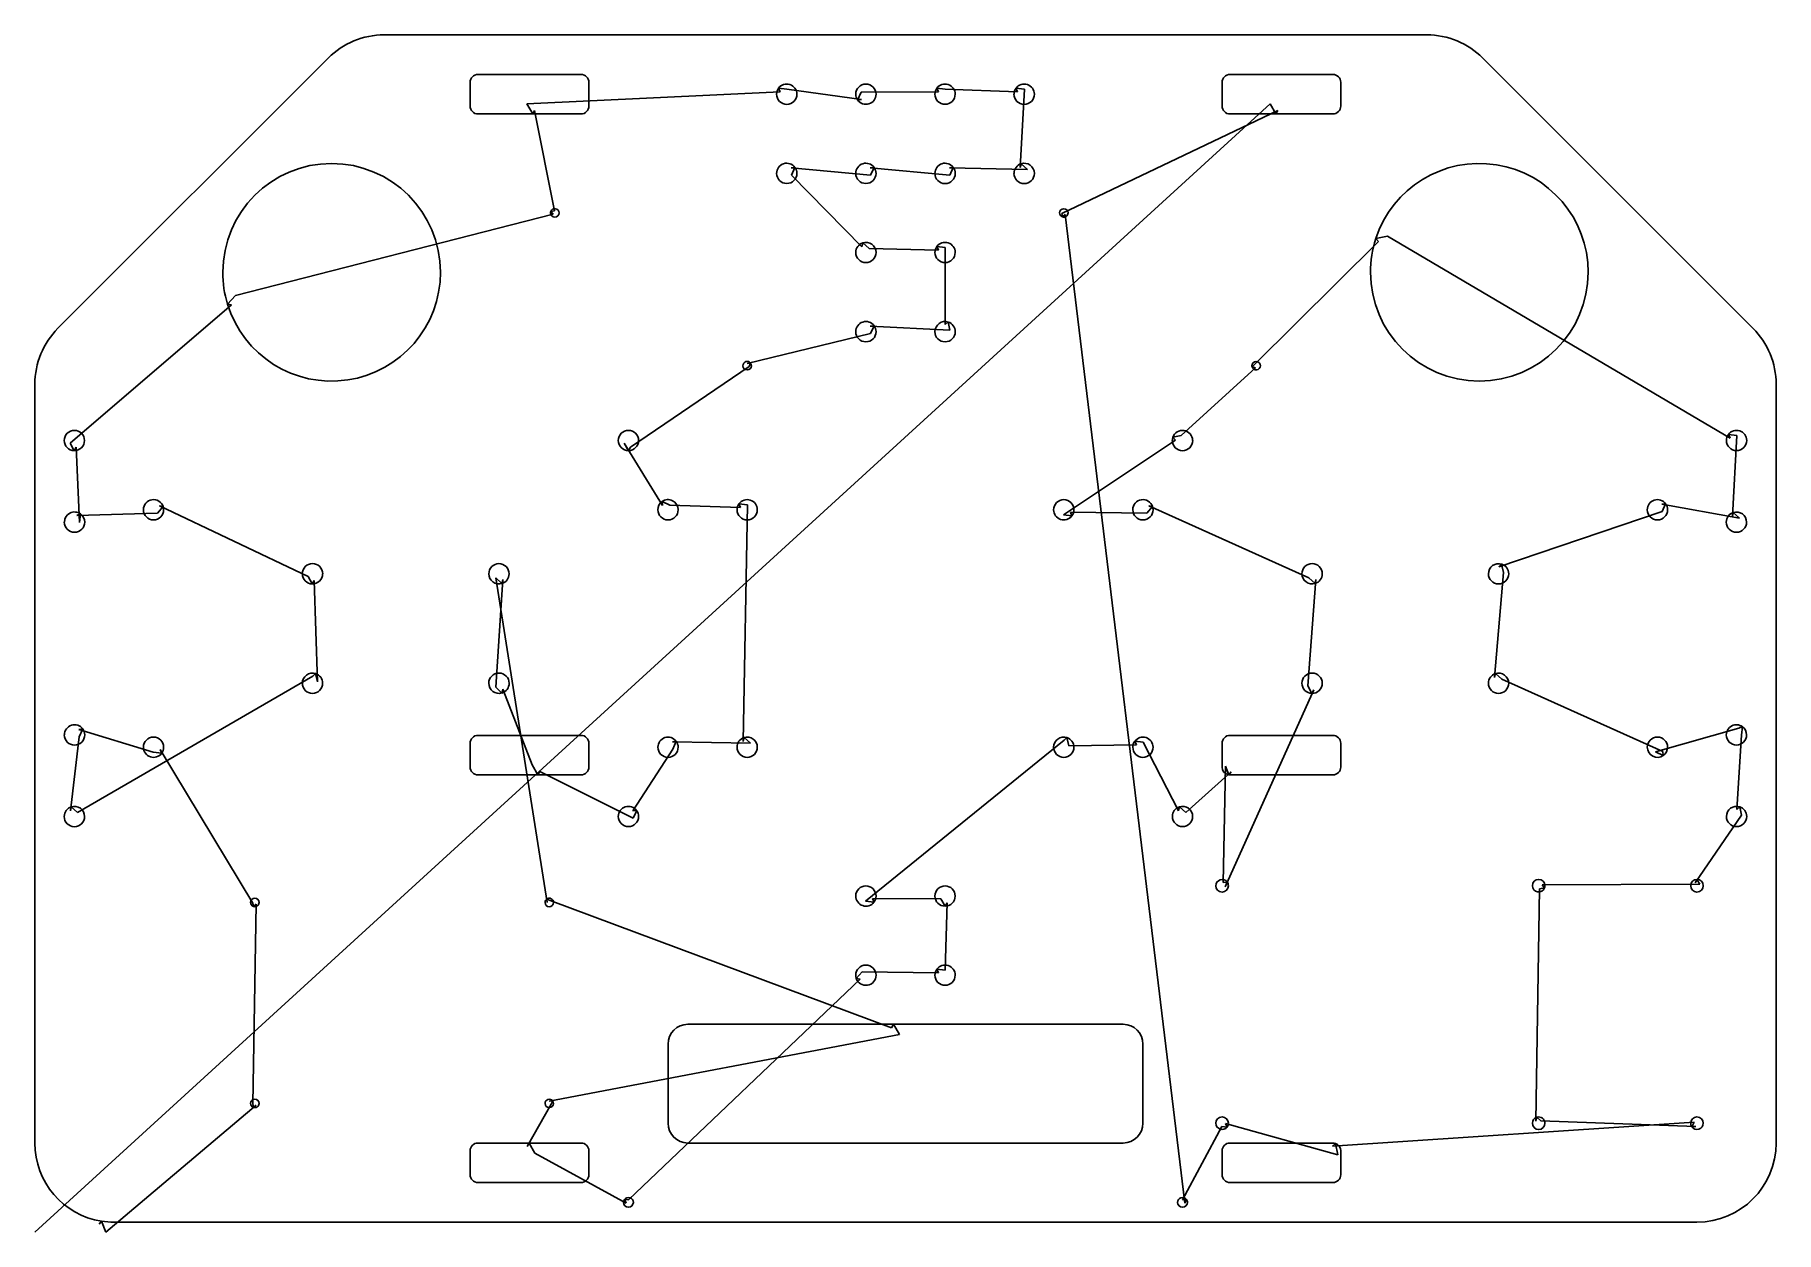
# Model space of a CAD drawing. Extents: x 1 to 23, y 0.9 to 16.
import ezdxf

# ---------------------------------------------------------------- set-up
doc = ezdxf.new("R2010")
doc.units = 0
doc.layers.get('0').update_dxf_attribs({"linetype": 'CONTINUOUS'})
for name, color, linetype in [('2', 7, 'CONTINUOUS'), ('3', 7, 'CONTINUOUS'), ('9', 7, 'CONTINUOUS')]:
    doc.layers.add(name, color=color, linetype=linetype)

msp = doc.modelspace()

# ---------------------------------------------------------------- linework, layer by layer
at = {"color": 0, "linetype": 'CONTINUOUS'}
for p, q in [((10.464, 15.313), (7.263, 15.161)), ((11.492, 15.214), (10.55, 15.347)), ((12.464, 15.313), (11.488, 15.307)), ((13.464, 15.313), (12.55, 15.347)), ((13.497, 14.356), (13.55, 15.347)), ((1.047, 0.907), (16.653, 15.161)), ((7.362, 15.076), (7.611, 13.809)), ((16.752, 15.076), (14.021, 13.776)), ((10.602, 14.353), (11.607, 14.26)), ((11.602, 14.353), (12.607, 14.26)), ((12.602, 14.353), (13.588, 14.333)), ((11.497, 13.356), (10.607, 14.26)), ((7.597, 13.766), (3.584, 12.739)), ((14.064, 13.762), (15.576, 1.272)), ((18.023, 13.421), (16.457, 11.87)), ((22.464, 10.938), (18.135, 13.489)), ((12.464, 13.313), (11.588, 13.333)), ((12.55, 12.372), (12.55, 13.347)), ((3.531, 12.62), (1.492, 10.875)), ((11.602, 12.353), (12.609, 12.3)), ((10.046, 11.88), (11.607, 12.26)), ((8.572, 10.822), (10.072, 11.843)), ((16.47, 11.827), (15.531, 10.97)), ((1.571, 10.822), (1.613, 9.873)), ((8.977, 10.087), (8.493, 10.873)), ((15.458, 10.911), (14.043, 9.969)), ((22.495, 9.95), (22.55, 10.972)), ((1.579, 9.96), (2.597, 9.992)), ((2.621, 10.083), (4.5, 9.191)), ((9.964, 10.063), (9.071, 10.093)), ((9.997, 7.106), (10.05, 10.097)), ((14.13, 10.001), (15.097, 9.992)), ((15.121, 10.083), (17.143, 9.175)), ((19.543, 9.313), (21.607, 10.01)), ((21.602, 10.103), (22.586, 9.927)), ((19.49, 7.915), (19.602, 9.241)), ((4.578, 9.139), (4.617, 7.858)), ((7.521, 5.07), (6.87, 9.175)), ((6.96, 9.15), (6.87, 7.792)), ((17.233, 9.15), (17.129, 7.808)), ((4.558, 7.93), (1.588, 6.208)), ((6.96, 7.767), (7.329, 6.811)), ((17.207, 7.756), (16.084, 5.268)), ((21.617, 6.977), (19.58, 7.892)), ((22.575, 7.273), (21.522, 6.974)), ((1.497, 6.231), (1.609, 7.166)), ((1.604, 7.259), (2.544, 6.969)), ((9.102, 7.103), (10.088, 7.083)), ((14.05, 7.122), (11.543, 5.089)), ((14.964, 7.063), (14.109, 7.05)), ((15.497, 6.231), (15.05, 7.097)), ((22.55, 6.247), (22.609, 7.185)), ((2.631, 7.003), (3.801, 5.065)), ((8.602, 6.228), (9.107, 7.01)), ((7.428, 6.726), (8.607, 6.135)), ((16.163, 6.723), (15.588, 6.208)), ((16.062, 5.324), (16.09, 6.793)), ((22.022, 5.319), (22.609, 6.175)), ((20.09, 5.295), (22.081, 5.304)), ((11.872, 3.49), (7.557, 5.097)), ((11.63, 5.121), (12.493, 5.118)), ((12.572, 5.067), (12.55, 4.217)), ((20.012, 2.31), (20.056, 5.244)), ((3.844, 5.051), (3.801, 2.526)), ((12.464, 4.183), (11.498, 4.194)), ((11.474, 4.103), (8.549, 1.314)), ((7.546, 2.56), (11.972, 3.404)), ((3.844, 2.512), (1.944, 0.907)), ((7.267, 1.99), (7.572, 2.523)), ((15.548, 1.314), (16.045, 2.243)), ((16.091, 2.281), (17.509, 1.883)), ((17.441, 1.995), (22.01, 2.298)), ((22.032, 2.242), (20.072, 2.314)), ((8.517, 1.274), (7.366, 1.904))]:
    msp.add_line(p, q, dxfattribs=at)
at = {"layer": '2', "color": 2, "linetype": 'CONTINUOUS'}
for p, q in [((5.461, 16.033), (18.633, 16.033)), ((1.34, 12.326), (4.754, 15.74)), ((19.34, 15.74), (22.754, 12.326)), ((6.547, 15.433), (6.547, 15.133)), ((7.947, 15.533), (6.647, 15.533)), ((8.047, 15.133), (8.047, 15.433)), ((16.047, 15.433), (16.047, 15.133)), ((17.447, 15.533), (16.147, 15.533)), ((17.547, 15.133), (17.547, 15.433)), ((6.647, 15.033), (7.337, 15.033)), ((7.337, 15.033), (7.947, 15.033)), ((16.147, 15.033), (16.727, 15.033)), ((16.727, 15.033), (17.447, 15.033)), ((1.047, 2.033), (1.047, 11.619)), ((23.047, 11.619), (23.047, 2.033)), ((6.547, 7.083), (6.547, 6.783)), ((7.947, 7.183), (6.647, 7.183)), ((8.047, 6.783), (8.047, 7.083)), ((16.047, 7.083), (16.047, 6.783)), ((17.447, 7.183), (16.147, 7.183)), ((17.547, 6.783), (17.547, 7.083)), ((6.647, 6.683), (7.403, 6.683)), ((7.403, 6.683), (7.947, 6.683)), ((16.147, 6.683), (17.447, 6.683)), ((9.297, 3.533), (11.897, 3.533)), ((11.897, 3.533), (14.797, 3.533)), ((9.047, 2.283), (9.047, 3.283)), ((15.047, 3.283), (15.047, 2.283)), ((7.292, 2.033), (6.647, 2.033)), ((7.947, 2.033), (7.292, 2.033)), ((14.797, 2.033), (9.297, 2.033)), ((17.447, 2.033), (16.147, 2.033)), ((6.547, 1.933), (6.547, 1.633)), ((8.047, 1.633), (8.047, 1.933)), ((16.047, 1.933), (16.047, 1.633)), ((17.547, 1.633), (17.547, 1.933)), ((6.647, 1.533), (7.947, 1.533)), ((16.147, 1.533), (17.447, 1.533)), ((22.047, 1.033), (2.047, 1.033))]:
    msp.add_line(p, q, dxfattribs=at)
for centre, radius, start, end in [((5.461, 15.033), 1, 90, 135), ((18.633, 15.033), 1, 45, 90), ((6.647, 15.433), 0.1, 90, 180), ((7.947, 15.433), 0.1, 0, 90), ((16.147, 15.433), 0.1, 90, 180), ((17.447, 15.433), 0.1, 0, 90), ((6.647, 15.133), 0.1, 180, 270), ((7.947, 15.133), 0.1, 270, 0), ((16.147, 15.133), 0.1, 180, 270), ((17.447, 15.133), 0.1, 270, 0), ((4.797, 13.033), 1.375, 0, 180), ((19.297, 13.033), 1.375, 0, 162), ((19.297, 13.033), 1.375, 162, 180), ((4.797, 13.033), 1.375, 180, 197), ((4.797, 13.033), 1.375, 197, 0), ((19.297, 13.033), 1.375, 180, 0), ((2.047, 11.619), 1, 135, 180), ((22.047, 11.619), 1, 0, 45), ((6.647, 7.083), 0.1, 90, 180), ((7.947, 7.083), 0.1, 0, 90), ((16.147, 7.083), 0.1, 90, 180), ((17.447, 7.083), 0.1, 0, 90), ((6.647, 6.783), 0.1, 180, 270), ((7.947, 6.783), 0.1, 270, 0), ((16.147, 6.783), 0.1, 180, 261), ((16.147, 6.783), 0.1, 261, 270), ((17.447, 6.783), 0.1, 270, 0), ((9.297, 3.283), 0.25, 90, 180), ((14.797, 3.283), 0.25, 0, 90), ((9.297, 2.283), 0.25, 180, 270), ((14.797, 2.283), 0.25, 270, 0), ((2.047, 2.033), 1, 180, 261), ((6.647, 1.933), 0.1, 90, 180), ((7.947, 1.933), 0.1, 0, 90), ((16.147, 1.933), 0.1, 90, 180), ((17.447, 1.933), 0.1, 72, 90), ((17.447, 1.933), 0.1, 0, 72), ((22.047, 2.033), 1, 270, 0), ((6.647, 1.633), 0.1, 180, 270), ((7.947, 1.633), 0.1, 270, 0), ((16.147, 1.633), 0.1, 180, 270), ((17.447, 1.633), 0.1, 270, 0), ((2.047, 2.033), 1, 261, 270)]:
    msp.add_arc(centre, radius, start, end, dxfattribs=at)
at = {"layer": '3', "color": 3, "linetype": 'CONTINUOUS'}
for centre, radius, start, end in [((10.547, 15.283), 0.128, 0, 144), ((11.547, 15.283), 0.128, 0, 180), ((12.547, 15.283), 0.128, 0, 144), ((13.547, 15.283), 0.128, 0, 144), ((10.547, 15.283), 0.128, 144, 180), ((10.547, 15.283), 0.129, 180, 0), ((11.547, 15.283), 0.128, 180, 215), ((11.547, 15.283), 0.128, 215, 0), ((12.547, 15.283), 0.128, 144, 180), ((12.547, 15.283), 0.128, 180, 0), ((13.547, 15.283), 0.128, 144, 180), ((13.547, 15.283), 0.129, 180, 0), ((10.547, 14.283), 0.128, 36, 180), ((10.547, 14.283), 0.128, 0, 36), ((11.547, 14.283), 0.128, 36, 180), ((11.547, 14.283), 0.128, 0, 36), ((12.547, 14.283), 0.128, 36, 180), ((12.547, 14.283), 0.128, 0, 36), ((13.547, 14.283), 0.128, 108, 180), ((13.547, 14.283), 0.128, 0, 108), ((10.547, 14.283), 0.128, 180, 0), ((11.547, 14.283), 0.128, 180, 0), ((12.547, 14.283), 0.129, 180, 0), ((13.547, 14.283), 0.129, 180, 0), ((7.617, 13.783), 0.0535, 162, 180), ((7.617, 13.783), 0.0535, 180, 360), ((7.617, 13.783), 0.0535, 0, 162), ((14.047, 13.783), 0.0535, 0, 180), ((14.047, 13.783), 0.0535, 180, 251), ((14.047, 13.783), 0.0535, 251, 0), ((11.547, 13.283), 0.128, 108, 180), ((11.547, 13.283), 0.128, 180, 0), ((11.547, 13.283), 0.128, 0, 108), ((12.547, 13.283), 0.128, 144, 180), ((12.547, 13.283), 0.128, 180, 0), ((12.547, 13.283), 0.128, 360, 144), ((11.547, 12.283), 0.128, 36, 180), ((11.547, 12.283), 0.128, 0, 36), ((12.547, 12.283), 0.128, 72, 180), ((12.547, 12.283), 0.128, 0, 72), ((11.547, 12.283), 0.129, 180, 0), ((12.547, 12.283), 0.129, 180, 0), ((10.047, 11.853), 0.0535, 36, 180), ((10.047, 11.853), 0.0535, 0, 36), ((16.477, 11.853), 0.0535, 0, 180), ((10.047, 11.853), 0.0535, 180, 0), ((16.477, 11.853), 0.0535, 180, 197), ((16.477, 11.853), 0.0535, 197, 0), ((1.547, 10.908), 0.128, 0, 180), ((8.547, 10.908), 0.128, 0, 180), ((15.547, 10.908), 0.128, 0, 162), ((22.547, 10.908), 0.128, 0, 144), ((1.547, 10.908), 0.128, 180, 269), ((1.547, 10.908), 0.128, 269, 0), ((8.547, 10.908), 0.128, 180, 270), ((8.547, 10.908), 0.128, 270, 0), ((15.547, 10.908), 0.128, 162, 180), ((15.547, 10.908), 0.129, 180, 0), ((22.547, 10.908), 0.128, 144, 180), ((22.547, 10.908), 0.128, 180, 0), ((2.547, 10.033), 0.128, 18, 180), ((9.047, 10.033), 0.128, 126, 180), ((9.047, 10.033), 0.128, 0, 126), ((10.047, 10.033), 0.128, 0, 144), ((14.047, 10.033), 0.128, 0, 180), ((15.047, 10.033), 0.128, 18, 180), ((21.547, 10.033), 0.128, 36, 180), ((1.549, 9.877), 0.128, 54, 180), ((1.549, 9.877), 0.128, 0, 54), ((2.547, 10.033), 0.128, 180, 0), ((2.547, 10.033), 0.128, 0, 18), ((9.047, 10.033), 0.128, 180, 0), ((10.047, 10.033), 0.128, 144, 180), ((10.047, 10.033), 0.128, 180, 0), ((14.047, 10.033), 0.128, 180, 323), ((14.047, 10.033), 0.128, 323, 0), ((15.047, 10.033), 0.128, 180, 0), ((15.047, 10.033), 0.128, 360, 18), ((21.547, 10.033), 0.128, 180, 0), ((21.547, 10.033), 0.128, 0, 36), ((22.545, 9.877), 0.128, 108, 180), ((22.545, 9.877), 0.128, 0, 108), ((1.549, 9.877), 0.129, 180, 0), ((22.545, 9.877), 0.129, 180, 0), ((4.555, 9.224), 0.129, 0, 180), ((6.911, 9.224), 0.128, 0, 180), ((17.184, 9.224), 0.129, 0, 180), ((19.54, 9.224), 0.128, 72, 180), ((19.54, 9.224), 0.128, 360, 72), ((4.555, 9.224), 0.128, 180, 269), ((4.555, 9.224), 0.128, 269, 0), ((6.911, 9.224), 0.128, 180, 287), ((6.911, 9.224), 0.128, 287, 0), ((17.184, 9.224), 0.128, 180, 287), ((17.184, 9.224), 0.129, 287, 0), ((19.54, 9.224), 0.128, 180, 0), ((4.555, 7.841), 0.128, 72, 180), ((4.555, 7.841), 0.128, 0, 72), ((6.911, 7.841), 0.129, 0, 180), ((17.184, 7.841), 0.129, 0, 180), ((19.54, 7.841), 0.128, 108, 180), ((19.54, 7.841), 0.128, 360, 108), ((4.555, 7.841), 0.128, 180, 0), ((6.911, 7.841), 0.128, 180, 287), ((6.911, 7.841), 0.129, 287, 0), ((17.184, 7.841), 0.128, 180, 269), ((17.184, 7.841), 0.129, 269, 0), ((19.54, 7.841), 0.128, 180, 0), ((1.549, 7.189), 0.128, 36, 180), ((1.549, 7.189), 0.128, 0, 36), ((22.545, 7.189), 0.128, 54, 180), ((22.545, 7.189), 0.128, 360, 54), ((1.549, 7.189), 0.129, 180, 0), ((2.547, 7.033), 0.128, 0, 180), ((9.047, 7.033), 0.128, 36, 180), ((9.047, 7.033), 0.128, 0, 36), ((10.047, 7.033), 0.128, 108, 180), ((10.047, 7.033), 0.128, 360, 108), ((14.047, 7.033), 0.128, 72, 180), ((14.047, 7.033), 0.128, 0, 72), ((15.047, 7.033), 0.128, 144, 180), ((15.047, 7.033), 0.128, 360, 144), ((21.547, 7.033), 0.128, 0, 180), ((22.545, 7.189), 0.128, 180, 0), ((2.547, 7.033), 0.128, 180, 324), ((2.547, 7.033), 0.128, 324, 0), ((9.047, 7.033), 0.128, 180, 0), ((10.047, 7.033), 0.128, 180, 0), ((14.047, 7.033), 0.128, 180, 0), ((15.047, 7.033), 0.128, 180, 0), ((21.547, 7.033), 0.128, 180, 305), ((21.547, 7.033), 0.128, 305, 0), ((1.547, 6.158), 0.128, 108, 180), ((1.547, 6.158), 0.128, 0, 108), ((8.547, 6.158), 0.128, 36, 180), ((8.547, 6.158), 0.128, 0, 36), ((15.547, 6.158), 0.128, 108, 180), ((15.547, 6.158), 0.128, 0, 108), ((22.547, 6.158), 0.128, 72, 180), ((22.547, 6.158), 0.128, 0, 72), ((1.547, 6.158), 0.129, 180, 0), ((8.547, 6.158), 0.128, 180, 0), ((15.547, 6.158), 0.128, 180, 0), ((22.547, 6.158), 0.128, 180, 0), ((11.547, 5.153), 0.128, 0, 180), ((12.547, 5.153), 0.128, 0, 180), ((16.047, 5.283), 0.0795, 36, 180), ((16.047, 5.283), 0.0795, 180, 0), ((16.047, 5.283), 0.0795, 0, 36), ((20.047, 5.283), 0.0795, 0, 180), ((20.047, 5.283), 0.0795, 180, 341), ((20.047, 5.283), 0.0795, 341, 0), ((22.047, 5.283), 0.0795, 90, 180), ((22.047, 5.283), 0.0795, 180, 0), ((22.047, 5.283), 0.0795, 0, 90), ((3.827, 5.072), 0.0535, 0, 180), ((3.827, 5.072), 0.0535, 180, 251), ((3.827, 5.072), 0.0535, 251, 0), ((7.547, 5.072), 0.0535, 126, 180), ((7.547, 5.072), 0.0535, 180, 0), ((7.547, 5.072), 0.0535, 0, 126), ((11.547, 5.153), 0.128, 180, 323), ((11.547, 5.153), 0.128, 323, 0), ((12.547, 5.153), 0.128, 180, 270), ((12.547, 5.153), 0.128, 270, 0), ((11.547, 4.153), 0.128, 0, 180), ((12.547, 4.153), 0.128, 144, 180), ((12.547, 4.153), 0.128, 360, 144), ((11.547, 4.153), 0.128, 180, 198), ((11.547, 4.153), 0.128, 198, 0), ((12.547, 4.153), 0.128, 180, 0), ((3.827, 2.533), 0.0535, 0, 180), ((3.827, 2.533), 0.0535, 180, 251), ((3.827, 2.533), 0.0535, 251, 0), ((7.547, 2.533), 0.0535, 36, 180), ((7.547, 2.533), 0.0535, 180, 0), ((7.547, 2.533), 0.0535, 360, 36), ((16.047, 2.283), 0.0795, 0, 180), ((16.047, 2.283), 0.0795, 180, 323), ((16.047, 2.283), 0.0795, 323, 0), ((20.047, 2.283), 0.0795, 108, 180), ((20.047, 2.283), 0.0795, 180, 0), ((20.047, 2.283), 0.0795, 360, 108), ((22.047, 2.283), 0.0795, 0, 180), ((22.047, 2.283), 0.0795, 180, 215), ((22.047, 2.283), 0.0795, 215, 0), ((8.547, 1.283), 0.0622, 0, 144), ((15.547, 1.283), 0.0622, 36, 180), ((8.547, 1.283), 0.0622, 144, 180), ((8.547, 1.283), 0.0622, 180, 0), ((15.547, 1.283), 0.0622, 180, 0), ((15.547, 1.283), 0.0622, 0, 36)]:
    msp.add_arc(centre, radius, start, end, dxfattribs=at)
at = {"layer": '9', "color": 9, "linetype": 'CONTINUOUS'}
for p, q in [((10.55, 15.347), (10.443, 15.358)), ((10.464, 15.313), (10.443, 15.358)), ((11.488, 15.307), (11.442, 15.209)), ((11.492, 15.214), (11.442, 15.209)), ((12.55, 15.347), (12.443, 15.358)), ((12.464, 15.313), (12.443, 15.358)), ((13.55, 15.347), (13.443, 15.358)), ((13.464, 15.313), (13.443, 15.358)), ((7.263, 15.161), (7.337, 15.033)), ((7.362, 15.076), (7.337, 15.033)), ((16.653, 15.161), (16.727, 15.033)), ((16.752, 15.076), (16.727, 15.033)), ((10.602, 14.353), (10.651, 14.358)), ((10.607, 14.26), (10.651, 14.358)), ((11.602, 14.353), (11.651, 14.358)), ((11.607, 14.26), (11.651, 14.358)), ((12.602, 14.353), (12.651, 14.358)), ((12.607, 14.26), (12.651, 14.358)), ((13.497, 14.356), (13.508, 14.405)), ((13.588, 14.333), (13.508, 14.405)), ((7.611, 13.809), (7.566, 13.799)), ((7.597, 13.766), (7.566, 13.799)), ((14.021, 13.776), (14.03, 13.732)), ((14.064, 13.762), (14.03, 13.732)), ((18.135, 13.489), (17.99, 13.458)), ((18.023, 13.421), (17.99, 13.458)), ((11.497, 13.356), (11.508, 13.405)), ((11.588, 13.333), (11.508, 13.405)), ((12.55, 13.347), (12.443, 13.358)), ((12.464, 13.313), (12.443, 13.358)), ((3.584, 12.739), (3.482, 12.631)), ((3.531, 12.62), (3.482, 12.631)), ((11.602, 12.353), (11.651, 12.358)), ((11.607, 12.26), (11.651, 12.358)), ((12.55, 12.372), (12.587, 12.405)), ((12.609, 12.3), (12.587, 12.405)), ((10.046, 11.88), (10.091, 11.884)), ((10.072, 11.843), (10.091, 11.884)), ((16.457, 11.87), (16.426, 11.837)), ((16.47, 11.827), (16.426, 11.837)), ((1.492, 10.875), (1.545, 10.779)), ((1.571, 10.822), (1.545, 10.779)), ((8.493, 10.873), (8.547, 10.779)), ((8.572, 10.822), (8.547, 10.779)), ((15.531, 10.97), (15.425, 10.948)), ((15.458, 10.911), (15.425, 10.948)), ((22.55, 10.972), (22.443, 10.983)), ((22.464, 10.938), (22.443, 10.983)), ((9.071, 10.093), (8.972, 10.137)), ((8.977, 10.087), (8.972, 10.137)), ((1.579, 9.96), (1.625, 9.981)), ((1.613, 9.873), (1.625, 9.981)), ((2.597, 9.992), (2.669, 10.073)), ((2.621, 10.083), (2.669, 10.073)), ((10.05, 10.097), (9.943, 10.108)), ((9.964, 10.063), (9.943, 10.108)), ((14.043, 9.969), (14.15, 9.956)), ((14.13, 10.001), (14.15, 9.956)), ((15.097, 9.992), (15.169, 10.073)), ((15.121, 10.083), (15.169, 10.073)), ((21.602, 10.103), (21.651, 10.108)), ((21.607, 10.01), (21.651, 10.108)), ((22.495, 9.95), (22.506, 9.999)), ((22.586, 9.927), (22.506, 9.999)), ((19.543, 9.313), (19.579, 9.347)), ((19.602, 9.241), (19.579, 9.347)), ((4.5, 9.191), (4.553, 9.096)), ((4.578, 9.139), (4.553, 9.096)), ((6.87, 9.175), (6.948, 9.101)), ((6.96, 9.15), (6.948, 9.101)), ((17.143, 9.175), (17.221, 9.101)), ((17.233, 9.15), (17.221, 9.101)), ((4.558, 7.93), (4.594, 7.964)), ((4.617, 7.858), (4.594, 7.964)), ((19.49, 7.915), (19.5, 7.964)), ((19.58, 7.892), (19.5, 7.964)), ((6.87, 7.792), (6.948, 7.718)), ((6.96, 7.767), (6.948, 7.718)), ((17.129, 7.808), (17.182, 7.713)), ((17.207, 7.756), (17.182, 7.713)), ((1.604, 7.259), (1.653, 7.265)), ((1.609, 7.166), (1.653, 7.265)), ((22.575, 7.273), (22.621, 7.293)), ((22.609, 7.185), (22.621, 7.293)), ((9.102, 7.103), (9.151, 7.108)), ((9.107, 7.01), (9.151, 7.108)), ((9.997, 7.106), (10.008, 7.155)), ((10.088, 7.083), (10.008, 7.155)), ((14.05, 7.122), (14.087, 7.155)), ((14.109, 7.05), (14.087, 7.155)), ((15.05, 7.097), (14.943, 7.108)), ((14.964, 7.063), (14.943, 7.108)), ((2.544, 6.969), (2.651, 6.957)), ((2.631, 7.003), (2.651, 6.957)), ((21.522, 6.974), (21.621, 6.928)), ((21.617, 6.977), (21.621, 6.928)), ((7.329, 6.811), (7.403, 6.683)), ((7.428, 6.726), (7.403, 6.683)), ((16.09, 6.793), (16.132, 6.684)), ((16.163, 6.723), (16.132, 6.684)), ((1.497, 6.231), (1.508, 6.28)), ((1.588, 6.208), (1.508, 6.28)), ((8.602, 6.228), (8.651, 6.233)), ((8.607, 6.135), (8.651, 6.233)), ((15.497, 6.231), (15.508, 6.28)), ((15.588, 6.208), (15.508, 6.28)), ((22.55, 6.247), (22.587, 6.28)), ((22.609, 6.175), (22.587, 6.28)), ((16.062, 5.324), (16.112, 5.33)), ((16.084, 5.268), (16.112, 5.33)), ((20.09, 5.295), (20.122, 5.257)), ((22.022, 5.319), (22.047, 5.362)), ((22.081, 5.304), (22.047, 5.362)), ((3.801, 5.065), (3.81, 5.021)), ((7.557, 5.097), (7.516, 5.115)), ((7.521, 5.07), (7.516, 5.115)), ((11.543, 5.089), (11.65, 5.076)), ((11.63, 5.121), (11.65, 5.076)), ((12.493, 5.118), (12.547, 5.024)), ((12.572, 5.067), (12.547, 5.024)), ((20.056, 5.244), (20.122, 5.257)), ((3.844, 5.051), (3.81, 5.021)), ((11.498, 4.194), (11.425, 4.113)), ((12.55, 4.217), (12.443, 4.228)), ((12.464, 4.183), (12.443, 4.228)), ((11.474, 4.103), (11.425, 4.113)), ((11.872, 3.49), (11.897, 3.533)), ((11.972, 3.404), (11.897, 3.533)), ((3.801, 2.526), (3.81, 2.482)), ((3.844, 2.512), (3.81, 2.482)), ((7.546, 2.56), (7.591, 2.564)), ((7.572, 2.523), (7.591, 2.564)), ((16.045, 2.243), (16.111, 2.235)), ((16.091, 2.281), (16.111, 2.235)), ((20.012, 2.31), (20.023, 2.358)), ((20.072, 2.314), (20.023, 2.358)), ((22.01, 2.298), (21.982, 2.237)), ((22.032, 2.242), (21.982, 2.237)), ((7.267, 1.99), (7.292, 2.033)), ((7.366, 1.904), (7.292, 2.033)), ((17.441, 1.995), (17.478, 2.028)), ((17.509, 1.883), (17.478, 2.028)), ((8.549, 1.314), (8.497, 1.319)), ((8.517, 1.274), (8.497, 1.319)), ((15.548, 1.314), (15.598, 1.319)), ((15.576, 1.272), (15.598, 1.319)), ((1.86, 1.007), (1.891, 1.045)), ((1.944, 0.907), (1.891, 1.045))]:
    msp.add_line(p, q, dxfattribs=at)

doc.saveas('drawing.dxf')
